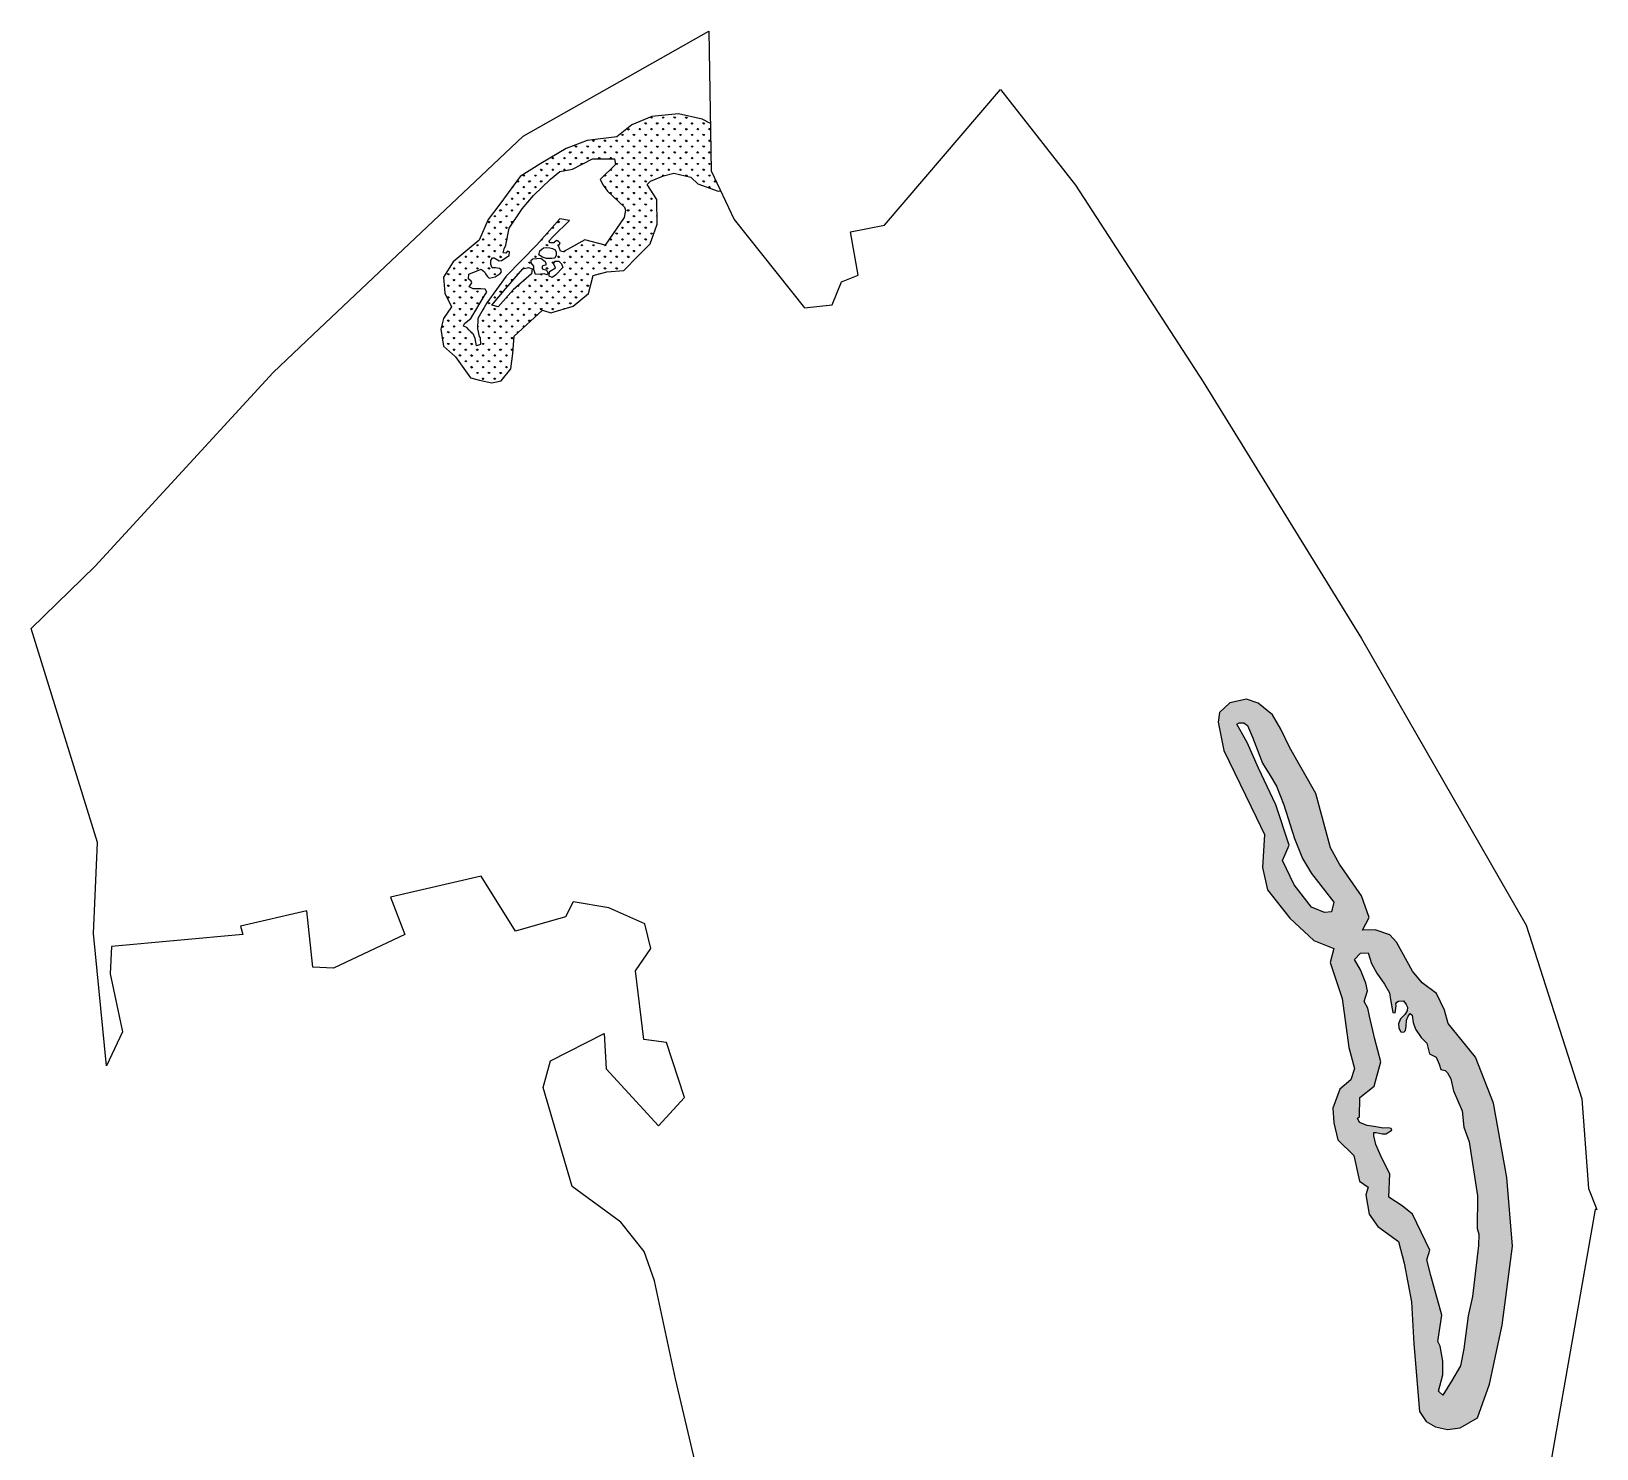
# Model space of a CAD drawing. Header units: metres. Extents: x 319662 to 323428, y 1852503 to 1859804.
# Drawn here: x 320619 to 323381, y 1857304 to 1859804 of the extents above; entities that cross this region are included whole.
import ezdxf

# ---------------------------------------------------------------- set-up
doc = ezdxf.new("R2010")
doc.units = ezdxf.units.M
doc.layers.add('MANGROOVE BUFFER ZONE', color=120, linetype='Continuous')
doc.layers.add('village', color=3, linetype='Continuous')

msp = doc.modelspace()

# ---------------------------------------------------------------- hatches: boundary and pattern name
at = {"layer": 'MANGROOVE BUFFER ZONE'}
h = msp.add_hatch(dxfattribs=at)
h.set_pattern_fill('GRASS', color=256, scale=0.57)
h.paths.add_polyline_path([(321817.2, 1859641.1), (321802.4, 1859648.9), (321760.6, 1859658.4), (321713.6, 1859653.7), (321678.8, 1859639.1), (321652.3, 1859618), (321599.8, 1859611.5), (321562.4, 1859597.4), (321517.8, 1859570.6), (321481.3, 1859547.9), (321445.4, 1859499.3), (321425.3, 1859471.9), (321409, 1859435.6), (321391.2, 1859420.9), (321363.5, 1859397.4), (321346, 1859370.5), (321348.8, 1859341.9), (321360.5, 1859318.1), (321346, 1859297.5), (321341.6, 1859278.5), (321346.1, 1859248.4), (321367.2, 1859229.7), (321394.1, 1859192.5), (321409.7, 1859188.3), (321431.4, 1859184.1), (321448, 1859187.4), (321464.8, 1859208.3), (321468.4, 1859235.6), (321470.6, 1859265.9), (321520.6, 1859312.1), (321535.5, 1859307.3), (321574.9, 1859319.3), (321602.2, 1859341.5), (321610.5, 1859373.3), (321634.3, 1859379.5), (321664.2, 1859381.8), (321689.5, 1859408.1), (321710.7, 1859429), (321723.1, 1859463.5), (321722.7, 1859507), (321705.7, 1859533.8), (321711.7, 1859539.7), (321734.2, 1859549.3), (321752.4, 1859553.9), (321782.9, 1859546.5), (321795.1, 1859535), (321831, 1859521.7), (321835.5, 1859522.4), (321818.7, 1859557.8)])
h.paths.add_polyline_path([(321649.8, 1859569), (321622.6, 1859542.8), (321628.2, 1859532.4), (321635.6, 1859522.1), (321665.3, 1859493.7), (321667.5, 1859488.5), (321664.9, 1859475.6), (321631.2, 1859426.7), (321595.5, 1859436.2), (321564.8, 1859419.3), (321557.3, 1859414.7), (321552.6, 1859416.2), (321549.4, 1859425.7), (321551.9, 1859430.5), (321549.8, 1859432.9), (321547.4, 1859434.3), (321545.7, 1859434.7), (321540.6, 1859430.8), (321534.3, 1859430.9), (321532.1, 1859433.7), (321539.9, 1859442.3), (321568.5, 1859470), (321551.7, 1859473), (321510.9, 1859427.6), (321456.9, 1859372.1), (321422.7, 1859324.8), (321406.7, 1859297.1), (321406.2, 1859279.2), (321408.9, 1859265.4), (321410.7, 1859263.5), (321411.6, 1859251.4), (321404.5, 1859249), (321402.1, 1859261.8), (321398.3, 1859270.5), (321391.4, 1859276.5), (321387.3, 1859281.4), (321381.7, 1859283.6), (321383.1, 1859288.8), (321394.6, 1859297.4), (321419.8, 1859339.9), (321422.5, 1859343.8), (321419.8, 1859348.9), (321411.9, 1859349.4), (321398.4, 1859349.9), (321391.6, 1859353.4), (321396.3, 1859360.1), (321395.1, 1859363.2), (321390.2, 1859367.5), (321390.7, 1859375.3), (321412.9, 1859384.1), (321418.6, 1859379.8), (321420.5, 1859376.2), (321423.4, 1859372.3), (321427, 1859368.8), (321437.3, 1859370.7), (321446.3, 1859376.8), (321448.3, 1859379.6), (321447.3, 1859383.6), (321445.3, 1859385.8), (321438.2, 1859386.9), (321431.8, 1859386.6), (321429.7, 1859392.9), (321429.8, 1859399.6), (321432.5, 1859404.2), (321435.8, 1859404.2), (321444.3, 1859399.2), (321448.3, 1859399.7), (321462.1, 1859408.5), (321462.7, 1859414.7), (321459.4, 1859416.2), (321456.1, 1859412.5), (321451.4, 1859413.3), (321453.3, 1859420.3), (321456.4, 1859426.8), (321462, 1859456.7), (321484.8, 1859490.6), (321505, 1859514.3), (321534.9, 1859543.4), (321551.6, 1859556.9), (321573.6, 1859560.9), (321609.3, 1859579), (321648.1, 1859579)], flags=16)
h.paths.add_polyline_path([(321543, 1859418.5), (321545.2, 1859414.2), (321545, 1859408.9), (321542.9, 1859403.8), (321537.1, 1859403.1), (321528.1, 1859403), (321520.6, 1859405.7), (321514.7, 1859409.5), (321516, 1859416.8), (321519.7, 1859419.8), (321522.8, 1859422), (321528.4, 1859422.5), (321533.9, 1859421.9), (321538.6, 1859420.8)], flags=16)
h.paths.add_polyline_path([(321554.7, 1859393.9), (321556.8, 1859387.1), (321543.8, 1859374), (321538.2, 1859369.8), (321532.8, 1859372.2), (321533.4, 1859380), (321536.1, 1859382), (321543.9, 1859386.9), (321540.1, 1859394.1), (321543.5, 1859398.5), (321549.8, 1859398.4)], flags=16)
h.paths.add_polyline_path([(321525.5, 1859397.8), (321527, 1859394.6), (321526.8, 1859391.3), (321523.4, 1859390.9), (321520.1, 1859389.4), (321520.3, 1859385), (321527.9, 1859382.8), (321531.1, 1859376.6), (321528.4, 1859374.2), (321524.4, 1859376), (321517.2, 1859375.5), (321508.6, 1859374.9), (321505.8, 1859383.6), (321505.3, 1859389.5), (321501.1, 1859395.5), (321501.1, 1859400.3), (321503.8, 1859402.9), (321517.8, 1859403.8)], flags=16)
h.paths.add_polyline_path([(321502.6, 1859384.7), (321501.4, 1859376.2), (321469.1, 1859347.9), (321442.7, 1859317.7), (321431.6, 1859321), (321456.1, 1859350.4), (321486.4, 1859384.7), (321496.3, 1859387.3)], flags=16)
h = msp.add_hatch(dxfattribs=at)
h.set_pattern_fill('GRASS', color=256, scale=0.57)
h.paths.add_polyline_path([(322704.1, 1856594), (322739.7, 1856678.7), (322782.6, 1856783.9), (322815.2, 1856817.7), (322824, 1856834.1), (322883.7, 1856902.7), (322907.9, 1856911.9), (322934.4, 1856933.3), (322947.3, 1856977.6), (322975.4, 1857013.6), (323035, 1857142.2), (323050.5, 1857177.7), (323044.2, 1857210.1), (323016.7, 1857228.7), (322982.3, 1857233.5), (322943.6, 1857225.8), (322918.1, 1857194), (322902.3, 1857146), (322889.5, 1857108.8), (322873.7, 1857073.8), (322847.1, 1857011.3), (322807.9, 1856989.1), (322762.3, 1856959.7), (322731.9, 1856919.7), (322713.6, 1856885.6), (322677.2, 1856857.6), (322661, 1856837.6), (322646, 1856793.9), (322626.9, 1856765.9), (322584, 1856751.5), (322531.5, 1856721.7), (322466.9, 1856681.8), (322416.8, 1856663), (322389.7, 1856630.6), (322349.5, 1856577.9), (322301, 1856529.9), (322272, 1856516.7), (322204.2, 1856494.3), (322154.4, 1856466.8), (322141.4, 1856442.8), (322135.2, 1856398.1), (322142.9, 1856345.7), (322122.6, 1856321.7), (322126, 1856299), (322134, 1856291.7), (322148.1, 1856290.4), (322164.6, 1856303.6), (322225.2, 1856317), (322264.1, 1856325.5), (322297.1, 1856325.3), (322345.6, 1856312.9), (322413.2, 1856311.3), (322452.7, 1856329.7), (322480.6, 1856295.4), (322533.6, 1856251.8), (322556.2, 1856223.1), (322584.5, 1856167.9), (322609, 1856112.2), (322662.4, 1856089), (322672.3, 1856052.7), (322676.1, 1856014.4), (322686, 1855988.2), (322707.8, 1855968.8), (322715.8, 1855935.7), (322708, 1855874.5), (322690.3, 1855808.5), (322704.8, 1855778.8), (322726.5, 1855741.3), (322740.8, 1855637.7), (322758, 1855593.4), (322749.5, 1855563), (322753.5, 1855508.9), (322773.2, 1855442.3), (322788, 1855420.1), (322807.9, 1855374.8), (322812.7, 1855319.3), (322812.9, 1855275.6), (322804.1, 1855226.8), (322816.3, 1855165.8), (322826.5, 1855137.2), (322836.8, 1855110.3), (322863.2, 1855093.4), (322900.9, 1855091.7), (322922.6, 1855105.5), (322961.9, 1855128.1), (322972.5, 1855141.3), (322980.1, 1855161.6), (322981.8, 1855188.7), (322977, 1855214.5), (322951.5, 1855251.3), (322948.8, 1855338.8), (322928.1, 1855376.2), (322922.1, 1855463.9), (322889.4, 1855582.7), (322880.6, 1855668.8), (322863.2, 1855704.5), (322862, 1855770), (322850.7, 1855816.1), (322827.8, 1856025.8), (322807.4, 1856094.4), (322761, 1856210.6), (322736.8, 1856300.6), (322716.5, 1856391.4), (322704.6, 1856418.3), (322704.3, 1856463.8), (322715.5, 1856498.2)])
h.paths.add_polyline_path([(322657.8, 1856534.6), (322648.7, 1856505.5), (322649.8, 1856441.2), (322628.9, 1856440.7), (322606.2, 1856442.1), (322596.9, 1856446.4), (322582.8, 1856446.3), (322572.2, 1856441.6), (322563.6, 1856446.2), (322546.7, 1856458.2), (322532.5, 1856472.4), (322531.5, 1856482.4), (322526.5, 1856490.5), (322515.5, 1856505.7), (322511.6, 1856510.1), (322507.5, 1856509.5), (322506.8, 1856505.3), (322509.6, 1856500.3), (322508.5, 1856480.7), (322486.7, 1856475.9), (322471.2, 1856470.9), (322444.8, 1856472.2), (322406.4, 1856473.4), (322398.7, 1856469.1), (322398.3, 1856461.8), (322405.1, 1856459.1), (322460.8, 1856457.9), (322486, 1856459.5), (322493.1, 1856466), (322500.7, 1856472.7), (322507.2, 1856472.8), (322513.7, 1856468.8), (322526.4, 1856459.7), (322531.3, 1856448.3), (322512.2, 1856446.7), (322482, 1856438.9), (322454.6, 1856428.1), (322428.9, 1856421.1), (322397.8, 1856423.5), (322363.5, 1856434.7), (322345.3, 1856462.6), (322333.6, 1856464.8), (322306.5, 1856465.4), (322284.9, 1856462.6), (322274.3, 1856460.5), (322267.2, 1856454.3), (322255.3, 1856442.7), (322244.9, 1856433.6), (322242.5, 1856421.1), (322230.2, 1856411.9), (322226, 1856407.6), (322220.9, 1856399.9), (322203.6, 1856390.6), (322196.1, 1856393.1), (322184, 1856404.9), (322179.1, 1856409.1), (322181.4, 1856415.6), (322189.2, 1856416.9), (322198.6, 1856414.8), (322200.7, 1856416.6), (322197.8, 1856421.8), (322190, 1856427.5), (322190.5, 1856434.5), (322201.7, 1856442.6), (322220.2, 1856459.8), (322236.6, 1856467.1), (322261.6, 1856466), (322288.7, 1856477.7), (322312.6, 1856480.1), (322325.4, 1856482.7), (322330.7, 1856494.4), (322342, 1856501.2), (322360, 1856527.1), (322378.8, 1856540.2), (322402.4, 1856553.5), (322421.5, 1856570.2), (322427.5, 1856575.5), (322436.1, 1856592.2), (322436.9, 1856609.5), (322449.8, 1856622.3), (322472.3, 1856632.2), (322511.7, 1856654.6), (322524.2, 1856661.5), (322528.4, 1856661.8), (322535.8, 1856662), (322547.9, 1856673.6), (322587.3, 1856705.6), (322603.4, 1856705.4), (322622.2, 1856705), (322631.2, 1856703.8), (322639.3, 1856708.6), (322652.5, 1856728.8), (322666.9, 1856742.3), (322680.7, 1856761.2), (322684.3, 1856774.8), (322692.5, 1856795.6), (322697.1, 1856812.6), (322699.5, 1856821.7), (322704.6, 1856823.8), (322707.9, 1856824.1), (322712.6, 1856824.4), (322758.8, 1856863.7), (322771.2, 1856895.5), (322799.5, 1856937.9), (322827.6, 1856959.7), (322863, 1856977.5), (322878.6, 1856992.6), (322901.4, 1857037.9), (322919, 1857057.8), (322925.3, 1857084.8), (322947.6, 1857147.9), (322964.7, 1857178.1), (322953.5, 1857180.8), (322961.5, 1857193.6), (322976.6, 1857195.9), (322993.3, 1857190.8), (322966.1, 1857142.8), (322944.5, 1857102.5), (322930.3, 1857058.4), (322908.1, 1857028.8), (322888, 1856983.2), (322867.9, 1856965.8), (322851, 1856961.5), (322839, 1856948.2), (322810.1, 1856909.6), (322764.2, 1856855.1), (322739.4, 1856830.8), (322721.5, 1856808.3), (322719.2, 1856785.2), (322706.4, 1856761.9), (322689.1, 1856715.5), (322676.6, 1856692.8), (322663.5, 1856689.1), (322662, 1856681.8), (322670.3, 1856675.7), (322671.2, 1856658.4), (322662, 1856639.3), (322646.9, 1856626.5), (322642.9, 1856617.1), (322646.3, 1856608.3), (322650.7, 1856584.9)], flags=16)
h.paths.add_polyline_path([(322644.2, 1856415.9), (322654.9, 1856401), (322661.2, 1856374.2), (322705.4, 1856229.6), (322742.8, 1856119.5), (322769.3, 1856033.1), (322782.1, 1855973.1), (322795.5, 1855833.7), (322805.8, 1855763.4), (322810.6, 1855737.9), (322816.1, 1855694), (322827.3, 1855653.2), (322833.5, 1855613), (322834.8, 1855606.9), (322838.7, 1855570.2), (322848.7, 1855535.3), (322852.1, 1855510.5), (322855.9, 1855499.5), (322868.9, 1855459.4), (322872, 1855432.7), (322878.3, 1855403), (322882.9, 1855366.3), (322891, 1855336.2), (322896.3, 1855329.5), (322899, 1855318.7), (322898.3, 1855309.3), (322892.2, 1855306.6), (322888.7, 1855302.7), (322889.2, 1855296.5), (322896.7, 1855297.5), (322902.9, 1855293.3), (322905.4, 1855287.8), (322903.4, 1855284.1), (322888, 1855280.2), (322881.9, 1855285.8), (322879.6, 1855290.6), (322873, 1855301.2), (322871.8, 1855314.8), (322867.6, 1855325), (322849.9, 1855330.7), (322841.9, 1855341.2), (322851.5, 1855343.1), (322859.9, 1855352), (322865.6, 1855368.1), (322867.7, 1855379.9), (322861.4, 1855385.2), (322852.5, 1855391.2), (322853, 1855403.6), (322865.8, 1855415.8), (322864.4, 1855423.5), (322852.7, 1855435.1), (322835.1, 1855444.8), (322814.8, 1855460.5), (322803, 1855469), (322812, 1855479.4), (322827.1, 1855481.5), (322825.4, 1855492.2), (322795.2, 1855540), (322796.7, 1855563.8), (322805.4, 1855582.8), (322819.2, 1855590.3), (322819.3, 1855611.2), (322817.4, 1855628.9), (322813.4, 1855632.7), (322803.6, 1855635.4), (322784.5, 1855640.4), (322784.5, 1855649.2), (322791.7, 1855655.5), (322799.4, 1855664.4), (322781.9, 1855682.8), (322790.8, 1855690), (322796.4, 1855699.3), (322791.5, 1855719), (322778.2, 1855735.6), (322760.8, 1855749.2), (322756.8, 1855769), (322761.1, 1855780.4), (322767.2, 1855774.3), (322778.4, 1855767.3), (322782.4, 1855771.7), (322785.6, 1855782.1), (322785.4, 1855790.8), (322780.7, 1855798.9), (322760.2, 1855792.2), (322750.4, 1855803.4), (322739.3, 1855828.7), (322751.8, 1855871), (322759.8, 1855962), (322753.6, 1856001.6), (322743.4, 1856027.3), (322726, 1856026.9), (322717.1, 1856043.3), (322714.9, 1856115.2), (322682.5, 1856142.3), (322656.3, 1856154.3), (322621.5, 1856211.1), (322620.7, 1856237.4), (322614.6, 1856264.5), (322546.9, 1856313.4), (322523.4, 1856331), (322515, 1856336.1), (322480.7, 1856341.9), (322471.1, 1856343.6), (322469.8, 1856358.4), (322475.6, 1856364.1), (322488.9, 1856363.2), (322505.8, 1856357.8), (322511, 1856360.4), (322513.1, 1856364.5), (322508.1, 1856370.8), (322491.5, 1856377.8), (322494.3, 1856387.9), (322500.1, 1856396.4), (322501.7, 1856401.6), (322497.4, 1856400.9), (322489.4, 1856391.4), (322482.4, 1856387), (322478.3, 1856386.7), (322469, 1856385), (322459.7, 1856383.8), (322426.4, 1856379.2), (322409.5, 1856379.2), (322403.7, 1856385.3), (322427, 1856392.9), (322470.3, 1856399.2), (322490.1, 1856408.8), (322520.9, 1856423.8), (322544.5, 1856431.8), (322549.8, 1856428), (322547.9, 1856421.9), (322555.9, 1856420.8), (322567.5, 1856420.4), (322576.4, 1856424), (322592.7, 1856426.8), (322600.1, 1856423.7), (322623.9, 1856417.9)], flags=16)
h.paths.add_polyline_path([(322376.3, 1856403.4), (322373.6, 1856397), (322346.3, 1856410.2), (322321.6, 1856415.1), (322305.4, 1856416.7), (322291.7, 1856422.6), (322281.7, 1856424.4), (322276.8, 1856424.8), (322273.3, 1856428.8), (322281.2, 1856442.2), (322306, 1856446.3), (322329.5, 1856440), (322369.2, 1856413.2)], flags=16)
h.paths.add_polyline_path([(322384.6, 1856381.6), (322386.2, 1856378.9), (322386.5, 1856374.8), (322383.2, 1856372), (322359.3, 1856374.2), (322289.5, 1856391.2), (322263.8, 1856391.3), (322218.1, 1856373.4), (322202, 1856364), (322188.6, 1856363.7), (322190.3, 1856370.8), (322210.6, 1856383.2), (322243.5, 1856402.8), (322263.5, 1856418.8), (322269.6, 1856418.4), (322275, 1856422.1), (322290, 1856416.1), (322308.9, 1856405.4), (322320.4, 1856403.1), (322337.4, 1856398.8), (322345.7, 1856398.8), (322352.8, 1856394.5), (322361.1, 1856387.4), (322368.4, 1856390.5), (322378.8, 1856388.4)], flags=16)
h.paths.add_polyline_path([(322876.9, 1855255.4), (322893.5, 1855252.5), (322910, 1855228.6), (322930.7, 1855210.6), (322925.7, 1855192.5), (322934, 1855190.8), (322939, 1855186.6), (322941.4, 1855180.1), (322945.6, 1855167.1), (322948.7, 1855157.4), (322937.5, 1855139.8), (322931.9, 1855158.2), (322930.4, 1855178.6), (322921.5, 1855173.3), (322910.2, 1855166.5), (322903.4, 1855158.2), (322887.4, 1855151.4), (322872.3, 1855151.9), (322877.3, 1855182.2), (322885.9, 1855204.1), (322876.2, 1855226.6), (322871.7, 1855231.9), (322864, 1855231.9), (322860.7, 1855235.7)], flags=16)
h.paths.add_polyline_path([(323222.1, 1857781.8), (323198.6, 1857913.3), (323166.9, 1857994.2), (323119.1, 1858053.7), (323112.3, 1858077.2), (323098.1, 1858106.4), (323073, 1858125.2), (323055.8, 1858145.7), (323027.8, 1858197.2), (323016.2, 1858209.9), (322990.2, 1858218.7), (322967.6, 1858218.4), (322979.5, 1858240.5), (322965.8, 1858278.9), (322927.1, 1858334.6), (322911.1, 1858363.6), (322885.2, 1858459.2), (322839.6, 1858540), (322823.8, 1858572.6), (322808.7, 1858597.9), (322783.7, 1858618.5), (322763.3, 1858626), (322733.7, 1858619.2), (322715.4, 1858602.4), (322713.1, 1858585.5), (322722.8, 1858535.4), (322780.3, 1858417.4), (322794.9, 1858387.2), (322791, 1858329.1), (322800.3, 1858289.5), (322839.6, 1858239.2), (322881.9, 1858200.3), (322917.4, 1858185.8), (322910.8, 1858161.5), (322932.1, 1858097.8), (322943.8, 1858011.4), (322953.5, 1857974), (322946.9, 1857954.5), (322927.6, 1857937.9), (322915.3, 1857904.1), (322916.9, 1857878.5), (322924.1, 1857848.5), (322952.2, 1857820.8), (322962.3, 1857775.6), (322977.9, 1857765.1), (322973.4, 1857751.3), (322979.3, 1857717.4), (322994.8, 1857695.2), (323031.1, 1857668.9), (323041.4, 1857630.9), (323054.4, 1857562.7), (323058.3, 1857488.7), (323068.4, 1857369.3), (323080.1, 1857351.4), (323096.7, 1857342), (323117.7, 1857337.3), (323139.9, 1857340.6), (323170.9, 1857358.2), (323192.1, 1857417.6), (323214.4, 1857521.2), (323232.2, 1857660.7)])
h.paths.add_polyline_path([(323170.6, 1857749.6), (323170.2, 1857691.8), (323172.8, 1857681.9), (323172.4, 1857662.1), (323161.6, 1857572.2), (323154.2, 1857537.8), (323146.6, 1857479.7), (323140.4, 1857449.6), (323124.7, 1857422.4), (323109.3, 1857397.9), (323101.7, 1857404.7), (323109.6, 1857433.9), (323109.3, 1857457.9), (323104.9, 1857484.2), (323100.5, 1857492.7), (323107.6, 1857538.8), (323088.2, 1857609.3), (323081.1, 1857636.7), (323086.8, 1857653.5), (323056, 1857717.1), (323037.9, 1857732.2), (323013.9, 1857747.3), (323015.7, 1857788.2), (323002, 1857816), (322991.3, 1857840.4), (322987.5, 1857855.5), (322987.6, 1857861.3), (322992, 1857861.2), (323002.2, 1857858.7), (323009.7, 1857859.1), (323014.8, 1857862.5), (323019.6, 1857865.5), (323018.2, 1857868.1), (323013.2, 1857869.6), (323004.9, 1857869.1), (322987.9, 1857872), (322976.1, 1857873.9), (322962.6, 1857879.1), (322958.9, 1857886.4), (322962.4, 1857889), (322962.8, 1857923.1), (322988.1, 1857943.3), (323000, 1857985.9), (322989.3, 1858026.2), (322980.2, 1858066.8), (322976.9, 1858080.5), (322970.6, 1858092.7), (322976.6, 1858111.5), (322973.9, 1858124.9), (322964, 1858148.5), (322953.6, 1858166.4), (322964.2, 1858177.6), (322977.9, 1858178.3), (322983.7, 1858159.6), (322993.3, 1858142.3), (323006.8, 1858122.8), (323015.4, 1858108), (323016.9, 1858095.8), (323021.5, 1858073), (323025.4, 1858072.7), (323027.1, 1858084.5), (323026.4, 1858088.2), (323028.5, 1858091.2), (323031.2, 1858093), (323039.9, 1858093.7), (323045, 1858087), (323046.9, 1858082.7), (323046.7, 1858075.9), (323042.2, 1858069.7), (323034.8, 1858061.9), (323031.3, 1858053), (323031.7, 1858045.1), (323035.6, 1858039), (323040.9, 1858038.1), (323043.5, 1858041.4), (323044.5, 1858049.1), (323045.4, 1858059.5), (323048.4, 1858066.8), (323052, 1858071.3), (323055.5, 1858068.1), (323057, 1858055.2), (323061.3, 1858043.4), (323071.4, 1858028.8), (323081.4, 1858018.8), (323086.2, 1858000), (323097.5, 1857994.2), (323103.2, 1857981.9), (323106.1, 1857972.6), (323113.4, 1857970.8), (323117.9, 1857966.5), (323123.5, 1857955.8), (323128, 1857934.8), (323143.3, 1857899.3), (323146.7, 1857870.7), (323155.9, 1857844.8)], flags=16)
h.paths.add_polyline_path([(322913.3, 1858250.9), (322900.9, 1858249.5), (322877.5, 1858259.1), (322847.2, 1858298.1), (322826.6, 1858341.2), (322838.5, 1858368.2), (322815.1, 1858439.2), (322784, 1858504), (322764.2, 1858549.4), (322746.2, 1858581.7), (322750.2, 1858584.1), (322758.4, 1858584.3), (322764.9, 1858579.2), (322773.8, 1858558.5), (322791.4, 1858512.8), (322805.1, 1858491), (322816, 1858472.1), (322829.1, 1858439.1), (322848, 1858380.2), (322861.6, 1858344.7), (322877.7, 1858318), (322917.4, 1858267.4)], flags=16)

# ---------------------------------------------------------------- linework, layer by layer
at = {"color": 3, "flags": 128}
msp.add_lwpolyline([(321486.5, 1859619), (321814.1, 1859804)], dxfattribs=at)
at = {"layer": 'MANGROOVE BUFFER ZONE', "flags": 128}
msp.add_lwpolyline([(321817.2, 1859641.1), (321802.4, 1859648.9), (321760.6, 1859658.4), (321713.6, 1859653.7), (321678.8, 1859639.1), (321652.3, 1859618), (321599.8, 1859611.5), (321562.4, 1859597.4), (321517.8, 1859570.6), (321481.3, 1859547.9), (321445.4, 1859499.3), (321425.3, 1859471.9), (321409, 1859435.6), (321391.2, 1859420.9), (321363.5, 1859397.4), (321346, 1859370.5), (321348.8, 1859341.9), (321360.5, 1859318.1), (321346, 1859297.5), (321341.6, 1859278.5), (321346.1, 1859248.4), (321367.2, 1859229.7), (321394.1, 1859192.5), (321409.7, 1859188.3), (321431.4, 1859184.1), (321448, 1859187.4), (321464.8, 1859208.3), (321468.4, 1859235.6), (321470.6, 1859265.9), (321520.6, 1859312.1), (321535.5, 1859307.3), (321574.9, 1859319.3), (321602.2, 1859341.5), (321610.5, 1859373.3), (321634.3, 1859379.5), (321664.2, 1859381.8), (321689.5, 1859408.1), (321710.7, 1859429), (321723.1, 1859463.5), (321722.7, 1859507), (321705.7, 1859533.8), (321711.7, 1859539.7), (321734.2, 1859549.3), (321752.4, 1859553.9), (321782.9, 1859546.5), (321795.1, 1859535), (321831, 1859521.7), (321835.5, 1859522.4)], dxfattribs=at)
for points in [[(321665.3, 1859493.7), (321667.5, 1859488.5), (321664.9, 1859475.6), (321631.2, 1859426.7), (321595.5, 1859436.2), (321564.8, 1859419.3), (321557.3, 1859414.7), (321552.6, 1859416.2), (321549.4, 1859425.7), (321551.9, 1859430.5), (321549.8, 1859432.9), (321547.4, 1859434.3), (321545.7, 1859434.7), (321540.6, 1859430.8), (321534.3, 1859430.9), (321532.1, 1859433.7), (321539.9, 1859442.3), (321568.5, 1859470), (321551.7, 1859473), (321510.9, 1859427.6), (321456.9, 1859372.1), (321422.7, 1859324.8), (321406.7, 1859297.1), (321406.2, 1859279.2), (321408.9, 1859265.4), (321410.7, 1859263.5), (321411.6, 1859251.4), (321404.5, 1859249), (321402.1, 1859261.8), (321398.3, 1859270.5), (321391.4, 1859276.5), (321387.3, 1859281.4), (321381.7, 1859283.6), (321383.1, 1859288.8), (321394.6, 1859297.4), (321419.8, 1859339.9), (321422.5, 1859343.8), (321419.8, 1859348.9), (321411.9, 1859349.4), (321398.4, 1859349.9), (321391.6, 1859353.4), (321396.3, 1859360.1), (321395.1, 1859363.2), (321390.2, 1859367.5), (321390.7, 1859375.3), (321412.9, 1859384.1), (321418.6, 1859379.8), (321420.5, 1859376.2), (321423.4, 1859372.3), (321427, 1859368.8), (321437.3, 1859370.7), (321446.3, 1859376.8), (321448.3, 1859379.6), (321447.3, 1859383.6), (321445.3, 1859385.8), (321438.2, 1859386.9), (321431.8, 1859386.6), (321429.7, 1859392.9), (321429.8, 1859399.6), (321432.5, 1859404.2), (321435.8, 1859404.2), (321444.3, 1859399.2), (321448.3, 1859399.7), (321462.1, 1859408.5), (321462.7, 1859414.7), (321459.4, 1859416.2), (321456.1, 1859412.5), (321451.4, 1859413.3), (321453.3, 1859420.3), (321456.4, 1859426.8), (321462, 1859456.7), (321484.8, 1859490.6), (321505, 1859514.3), (321534.9, 1859543.4), (321551.6, 1859556.9), (321573.6, 1859560.9), (321609.3, 1859579), (321648.1, 1859579), (321649.8, 1859569), (321622.6, 1859542.8), (321628.2, 1859532.4), (321635.6, 1859522.1)], [(321525.5, 1859397.8), (321527, 1859394.6), (321526.8, 1859391.3), (321523.4, 1859390.9), (321520.1, 1859389.4), (321520.3, 1859385), (321527.9, 1859382.8), (321531.1, 1859376.6), (321528.4, 1859374.2), (321524.4, 1859376), (321517.2, 1859375.5), (321508.6, 1859374.9), (321505.8, 1859383.6), (321505.3, 1859389.5), (321501.1, 1859395.5), (321501.1, 1859400.3), (321503.8, 1859402.9), (321517.8, 1859403.8)], [(321543, 1859418.5), (321545.2, 1859414.2), (321545, 1859408.9), (321542.9, 1859403.8), (321537.1, 1859403.1), (321528.1, 1859403), (321520.6, 1859405.7), (321514.7, 1859409.5), (321516, 1859416.8), (321519.7, 1859419.8), (321522.8, 1859422), (321528.4, 1859422.5), (321533.9, 1859421.9), (321538.6, 1859420.8)], [(321554.7, 1859393.9), (321556.8, 1859387.1), (321543.8, 1859374), (321538.2, 1859369.8), (321532.8, 1859372.2), (321533.4, 1859380), (321536.1, 1859382), (321543.9, 1859386.9), (321540.1, 1859394.1), (321543.5, 1859398.5), (321549.8, 1859398.4)], [(321502.6, 1859384.7), (321501.4, 1859376.2), (321469.1, 1859347.9), (321442.7, 1859317.7), (321431.6, 1859321), (321456.1, 1859350.4), (321486.4, 1859384.7), (321496.3, 1859387.3)], [(322990.2, 1858218.7), (322967.6, 1858218.4), (322979.5, 1858240.5), (322965.8, 1858278.9), (322927.1, 1858334.6), (322911.1, 1858363.6), (322885.2, 1858459.2), (322839.6, 1858540), (322823.8, 1858572.6), (322808.7, 1858597.9), (322783.7, 1858618.5), (322763.3, 1858626), (322733.7, 1858619.2), (322715.4, 1858602.4), (322713.1, 1858585.5), (322722.8, 1858535.4), (322780.3, 1858417.4), (322794.9, 1858387.2), (322791, 1858329.1), (322800.3, 1858289.5), (322839.6, 1858239.2), (322881.9, 1858200.3), (322917.4, 1858185.8), (322910.8, 1858161.5), (322932.1, 1858097.8), (322943.8, 1858011.4), (322953.5, 1857974), (322946.9, 1857954.5), (322927.6, 1857937.9), (322915.3, 1857904.1), (322916.9, 1857878.5), (322924.1, 1857848.5), (322952.2, 1857820.8), (322962.3, 1857775.6), (322977.9, 1857765.1), (322973.4, 1857751.3), (322979.3, 1857717.4), (322994.8, 1857695.2), (323031.1, 1857668.9), (323041.4, 1857630.9), (323054.4, 1857562.7), (323058.3, 1857488.7), (323068.4, 1857369.3), (323080.1, 1857351.4), (323096.7, 1857342), (323117.7, 1857337.3), (323139.9, 1857340.6), (323170.9, 1857358.2), (323192.1, 1857417.6), (323214.4, 1857521.2), (323232.2, 1857660.7), (323222.1, 1857781.8), (323198.6, 1857913.3), (323166.9, 1857994.2), (323119.1, 1858053.7), (323112.3, 1858077.2), (323098.1, 1858106.4), (323073, 1858125.2), (323055.8, 1858145.7), (323027.8, 1858197.2), (323016.2, 1858209.9)], [(322913.3, 1858250.9), (322900.9, 1858249.5), (322877.5, 1858259.1), (322847.2, 1858298.1), (322826.6, 1858341.2), (322838.5, 1858368.2), (322815.1, 1858439.2), (322784, 1858504), (322764.2, 1858549.4), (322746.2, 1858581.7), (322750.2, 1858584.1), (322758.4, 1858584.3), (322764.9, 1858579.2), (322773.8, 1858558.5), (322791.4, 1858512.8), (322805.1, 1858491), (322816, 1858472.1), (322829.1, 1858439.1), (322848, 1858380.2), (322861.6, 1858344.7), (322877.7, 1858318), (322917.4, 1858267.4)], [(322964.2, 1858177.6), (322977.9, 1858178.3), (322983.7, 1858159.6), (322993.3, 1858142.3), (323006.8, 1858122.8), (323015.4, 1858108), (323016.9, 1858095.8), (323021.5, 1858073), (323025.4, 1858072.7), (323027.1, 1858084.5), (323026.4, 1858088.2), (323028.5, 1858091.2), (323031.2, 1858093), (323039.9, 1858093.7), (323045, 1858087), (323046.9, 1858082.7), (323046.7, 1858075.9), (323042.2, 1858069.7), (323034.8, 1858061.9), (323031.3, 1858053), (323031.7, 1858045.1), (323035.6, 1858039), (323040.9, 1858038.1), (323043.5, 1858041.4), (323044.5, 1858049.1), (323045.4, 1858059.5), (323048.4, 1858066.8), (323052, 1858071.3), (323055.5, 1858068.1), (323057, 1858055.2), (323061.3, 1858043.4), (323071.4, 1858028.8), (323081.4, 1858018.8), (323086.2, 1858000), (323097.5, 1857994.2), (323103.2, 1857981.9), (323106.1, 1857972.6), (323113.4, 1857970.8), (323117.9, 1857966.5), (323123.5, 1857955.8), (323128, 1857934.8), (323143.3, 1857899.3), (323146.7, 1857870.7), (323155.9, 1857844.8), (323170.6, 1857749.6), (323170.2, 1857691.8), (323172.8, 1857681.9), (323172.4, 1857662.1), (323161.6, 1857572.2), (323154.2, 1857537.8), (323146.6, 1857479.7), (323140.4, 1857449.6), (323124.7, 1857422.4), (323109.3, 1857397.9), (323101.7, 1857404.7), (323109.6, 1857433.9), (323109.3, 1857457.9), (323104.9, 1857484.2), (323100.5, 1857492.7), (323107.6, 1857538.8), (323088.2, 1857609.3), (323081.1, 1857636.7), (323086.8, 1857653.5), (323056, 1857717.1), (323037.9, 1857732.2), (323013.9, 1857747.3), (323015.7, 1857788.2), (323002, 1857816), (322991.3, 1857840.4), (322987.5, 1857855.5), (322987.6, 1857861.3), (322992, 1857861.2), (323002.2, 1857858.7), (323009.7, 1857859.1), (323014.8, 1857862.5), (323019.6, 1857865.5), (323018.2, 1857868.1), (323013.2, 1857869.6), (323004.9, 1857869.1), (322987.9, 1857872), (322976.1, 1857873.9), (322962.6, 1857879.1), (322958.9, 1857886.4), (322962.4, 1857889), (322962.8, 1857923.1), (322988.1, 1857943.3), (323000, 1857985.9), (322989.3, 1858026.2), (322980.2, 1858066.8), (322976.9, 1858080.5), (322970.6, 1858092.7), (322976.6, 1858111.5), (322973.9, 1858124.9), (322964, 1858148.5), (322953.6, 1858166.4)]]:
    msp.add_lwpolyline(points, close=True, dxfattribs=at)
at = {"layer": 'village', "color": 3}
for points in [[(321814.1, 1859804, 0), (321818.7, 1859557.8, 0), (321859.2, 1859472.2, 0), (321983.1, 1859316.4, 0), (322031.9, 1859321.3, 0), (322048.7, 1859361.8, 0), (322078, 1859373.6, 0), (322064.3, 1859450.2, 0), (322124.2, 1859462.2, 0), (322328.9, 1859701.4, 0), (322461.2, 1859532.7, 0), (322686.6, 1859185.4, 0), (322966, 1858732.7, 0), (323256.4, 1858227.2, 0), (323354.5, 1857921, 0), (323366.5, 1857762.3, 0), (323380.9, 1857725.7, 0), (323378.3, 1857725.7, 0), (323284.6, 1857193, 0), (323076, 1856948.2, 0), (322864.2, 1856561.2, 0), (323043.3, 1855513.1, 0)], [(321844.6, 1857050.3, 0), (321755.5, 1857426.5, 0), (321718.5, 1857599.7, 0), (321700.5, 1857651.5, 0), (321659.2, 1857703.2, 0), (321573, 1857766.1, 0), (321522, 1857941, 0), (321535, 1857987.5, 0), (321629.4, 1858036.1, 0), (321633.3, 1857973.5, 0), (321725.8, 1857873.3, 0), (321771.2, 1857923, 0), (321739.5, 1858020, 0), (321699.4, 1858025.3, 0), (321684.8, 1858146.8, 0), (321711.8, 1858185.9, 0), (321701.4, 1858229.2, 0), (321637.9, 1858257.6, 0), (321575, 1858268.4, 0), (321561.7, 1858241.8, 0), (321473, 1858216.8, 0), (321412.6, 1858313.7, 0), (321252.4, 1858276.4, 0), (321278, 1858210.7, 0), (321152.4, 1858151.5, 0), (321115.6, 1858153.1, 0), (321104.8, 1858252.2, 0), (320988, 1858225.3, 0), (320992.4, 1858210.9, 0), (320760.3, 1858189.4, 0), (320757.9, 1858141.3, 0), (320780, 1858039.1, 0), (320751.7, 1857979.1, 0), (320728.6, 1858212.4, 0), (320735.9, 1858372.8, 0), (320618.9, 1858750.7, 0), (320731.3, 1858860.4, 0), (321045.7, 1859202.1, 0), (321116.5, 1859269, 0), (321486.5, 1859619, 0)]]:
    msp.add_polyline3d(points, dxfattribs=at)

doc.saveas('drawing.dxf')
